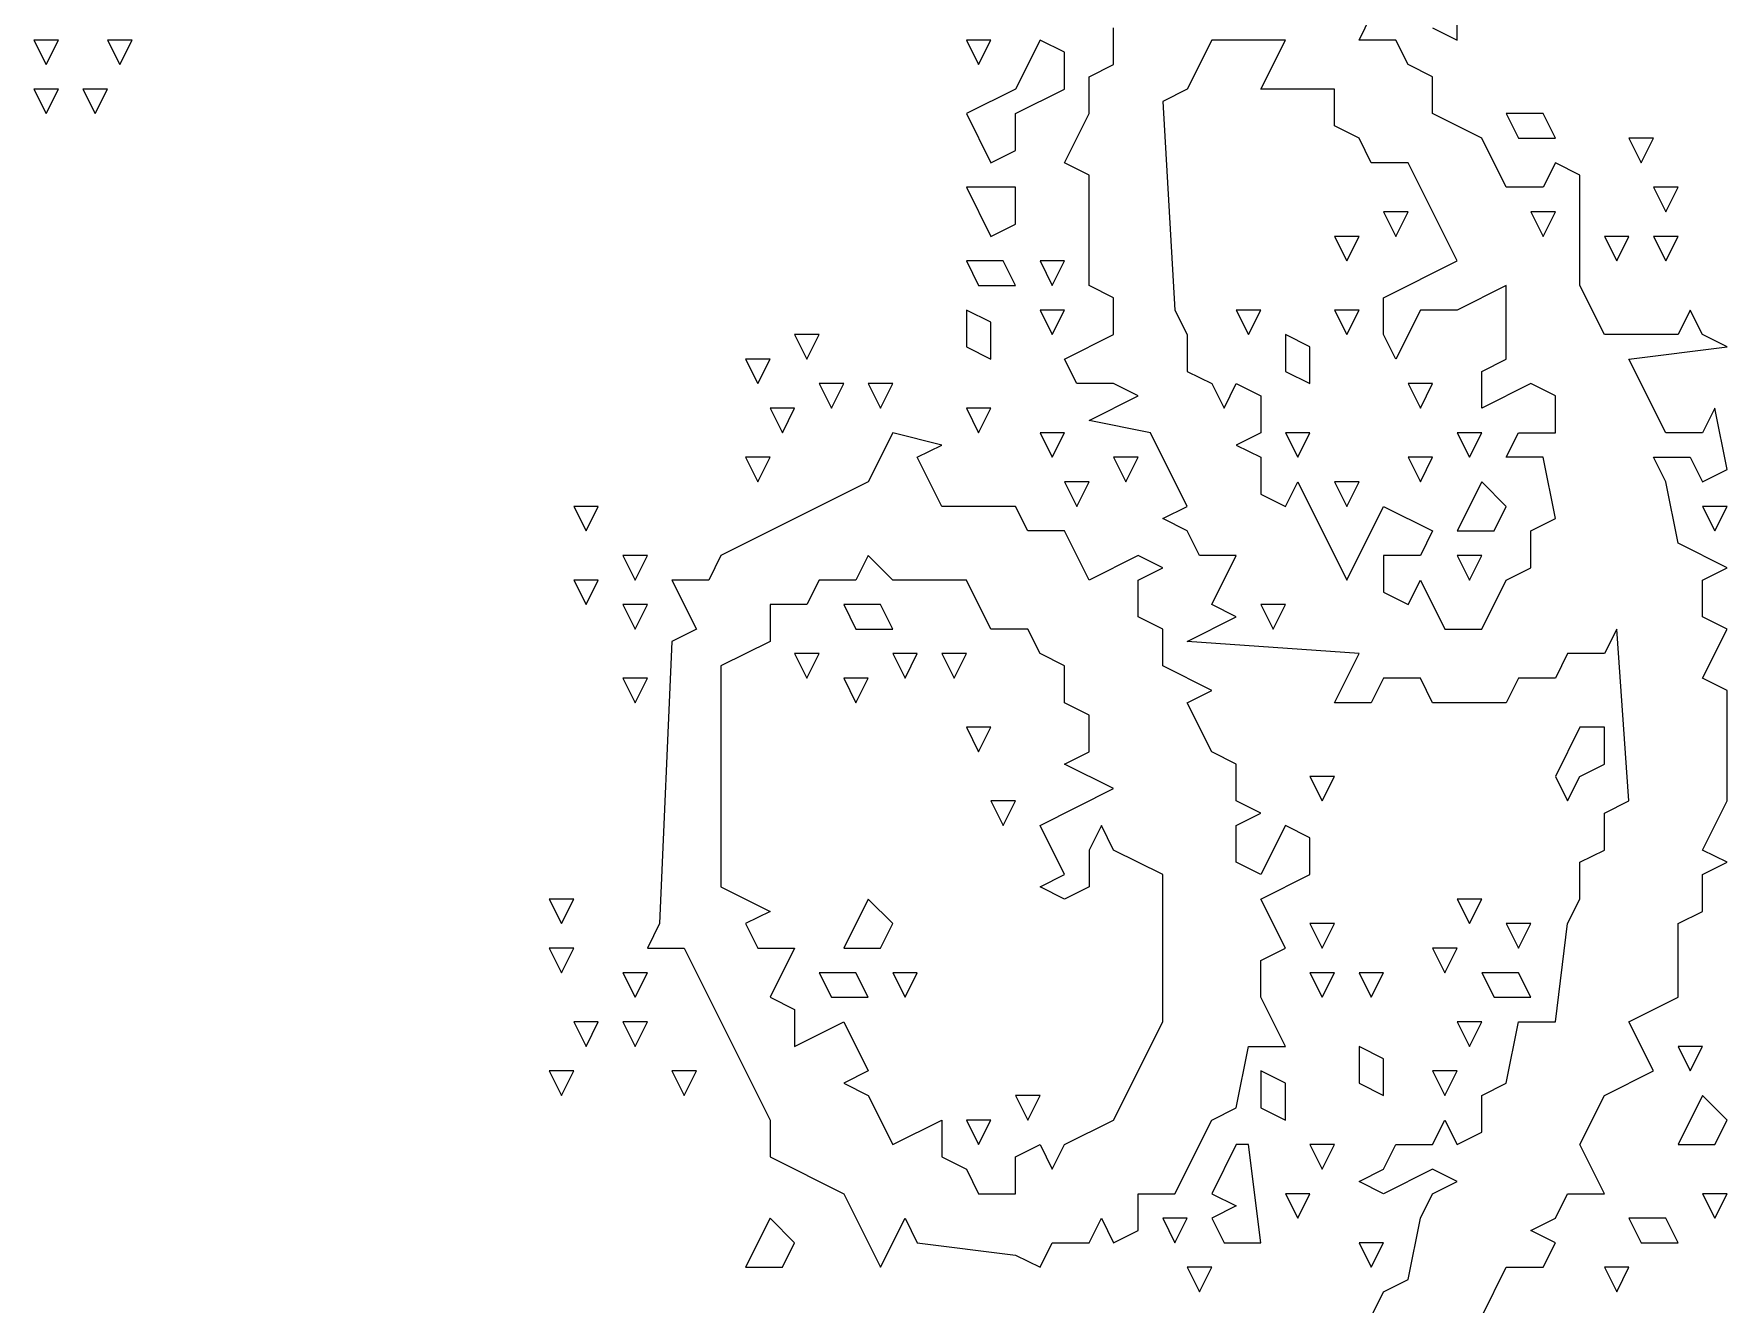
# Model space of a CAD drawing. Extents: x 2 to 124, y 0 to 170.
# Drawn here: x 73.01 to 84.11, y 12.8 to 21.13 of the extents above; entities that cross this region are included whole.
import ezdxf

# ---------------------------------------------------------------- set-up
doc = ezdxf.new("R2010")
doc.units = 0
doc.layers.add('Layer0', color=7, linetype='Continuous')

msp = doc.modelspace()

# ---------------------------------------------------------------- linework, layer by layer
at = {"layer": 'Layer0', "color": 5, "linetype": 'CONTINUOUS'}
for p, q in [((82.34375, 21.08902, 0.1), (82.34375, 21.33049, 0.1)), ((81.69981, 21.08902, 0.1), (81.7803, 21.25, 0.1)), ((80.08996, 20.92803, 0.1), (80.08996, 21.16951, 0.1)), ((82.18277, 21.16951, 0.1), (82.34375, 21.08902, 0.1)), ((73.00663, 21.08902, 0.1), (73.08712, 20.92803, 0.1)), ((73.16761, 21.08902, 0.1), (73.00663, 21.08902, 0.1)), ((73.08712, 20.92803, 0.1), (73.16761, 21.08902, 0.1)), ((73.48958, 21.08902, 0.1), (73.57008, 20.92803, 0.1)), ((73.65057, 21.08902, 0.1), (73.48958, 21.08902, 0.1)), ((73.57008, 20.92803, 0.1), (73.65057, 21.08902, 0.1)), ((79.12405, 21.08902, 0.1), (79.20455, 20.92803, 0.1)), ((79.28504, 21.08902, 0.1), (79.12405, 21.08902, 0.1)), ((79.20455, 20.92803, 0.1), (79.28504, 21.08902, 0.1)), ((79.60701, 21.08902, 0.1), (79.44602, 20.76705, 0.1)), ((79.76799, 21.00852, 0.1), (79.60701, 21.08902, 0.1)), ((79.76799, 20.76705, 0.1), (79.76799, 21.00852, 0.1)), ((80.7339, 21.08902, 0.1), (80.57292, 20.76705, 0.1)), ((81.21686, 21.08902, 0.1), (80.7339, 21.08902, 0.1)), ((81.05587, 20.76705, 0.1), (81.21686, 21.08902, 0.1)), ((81.94129, 21.08902, 0.1), (81.69981, 21.08902, 0.1)), ((82.02178, 20.92803, 0.1), (81.94129, 21.08902, 0.1)), ((79.92898, 20.84754, 0.1), (80.08996, 20.92803, 0.1)), ((82.18277, 20.84754, 0.1), (82.02178, 20.92803, 0.1)), ((79.92898, 20.60606, 0.1), (79.92898, 20.84754, 0.1)), ((82.18277, 20.60606, 0.1), (82.18277, 20.84754, 0.1)), ((73.00663, 20.76705, 0.1), (73.08712, 20.60606, 0.1)), ((73.16761, 20.76705, 0.1), (73.00663, 20.76705, 0.1)), ((73.08712, 20.60606, 0.1), (73.16761, 20.76705, 0.1)), ((73.3286, 20.76705, 0.1), (73.40909, 20.60606, 0.1)), ((73.48958, 20.76705, 0.1), (73.3286, 20.76705, 0.1)), ((73.40909, 20.60606, 0.1), (73.48958, 20.76705, 0.1)), ((79.44602, 20.76705, 0.1), (79.12405, 20.60606, 0.1)), ((79.44602, 20.60606, 0.1), (79.76799, 20.76705, 0.1)), ((80.57292, 20.76705, 0.1), (80.41193, 20.68655, 0.1)), ((80.41193, 20.68655, 0.1), (80.49242, 19.31818, 0.1)), ((81.53883, 20.76705, 0.1), (81.05587, 20.76705, 0.1)), ((81.53883, 20.52557, 0.1), (81.53883, 20.76705, 0.1)), ((79.12405, 20.60606, 0.1), (79.28504, 20.28409, 0.1)), ((79.44602, 20.36458, 0.1), (79.44602, 20.60606, 0.1)), ((79.76799, 20.28409, 0.1), (79.92898, 20.60606, 0.1)), ((82.50473, 20.44508, 0.1), (82.18277, 20.60606, 0.1)), ((82.66572, 20.60606, 0.1), (82.74621, 20.44508, 0.1)), ((82.9072, 20.60606, 0.1), (82.66572, 20.60606, 0.1)), ((82.98769, 20.44508, 0.1), (82.9072, 20.60606, 0.1)), ((81.69981, 20.44508, 0.1), (81.53883, 20.52557, 0.1)), ((81.7803, 20.28409, 0.1), (81.69981, 20.44508, 0.1)), ((82.66572, 20.12311, 0.1), (82.50473, 20.44508, 0.1)), ((82.74621, 20.44508, 0.1), (82.98769, 20.44508, 0.1)), ((83.47064, 20.44508, 0.1), (83.55114, 20.28409, 0.1)), ((83.63163, 20.44508, 0.1), (83.47064, 20.44508, 0.1)), ((83.55114, 20.28409, 0.1), (83.63163, 20.44508, 0.1)), ((79.28504, 20.28409, 0.1), (79.44602, 20.36458, 0.1)), ((79.92898, 20.2036, 0.1), (79.76799, 20.28409, 0.1)), ((82.02178, 20.28409, 0.1), (81.7803, 20.28409, 0.1)), ((82.34375, 19.64015, 0.1), (82.02178, 20.28409, 0.1)), ((82.98769, 20.28409, 0.1), (82.9072, 20.12311, 0.1)), ((83.14867, 20.2036, 0.1), (82.98769, 20.28409, 0.1)), ((79.12405, 20.12311, 0.1), (79.28504, 19.80114, 0.1)), ((79.44602, 20.12311, 0.1), (79.12405, 20.12311, 0.1)), ((79.44602, 19.88163, 0.1), (79.44602, 20.12311, 0.1)), ((79.92898, 19.47917, 0.1), (79.92898, 20.2036, 0.1)), ((82.9072, 20.12311, 0.1), (82.66572, 20.12311, 0.1)), ((83.14867, 19.47917, 0.1), (83.14867, 20.2036, 0.1)), ((83.63163, 20.12311, 0.1), (83.71212, 19.96212, 0.1)), ((83.79261, 20.12311, 0.1), (83.63163, 20.12311, 0.1)), ((83.71212, 19.96212, 0.1), (83.79261, 20.12311, 0.1)), ((81.8608, 19.96212, 0.1), (81.94129, 19.80114, 0.1)), ((82.02178, 19.96212, 0.1), (81.8608, 19.96212, 0.1)), ((81.94129, 19.80114, 0.1), (82.02178, 19.96212, 0.1)), ((82.8267, 19.96212, 0.1), (82.9072, 19.80114, 0.1)), ((82.98769, 19.96212, 0.1), (82.8267, 19.96212, 0.1)), ((82.9072, 19.80114, 0.1), (82.98769, 19.96212, 0.1)), ((79.28504, 19.80114, 0.1), (79.44602, 19.88163, 0.1)), ((81.53883, 19.80114, 0.1), (81.61932, 19.64015, 0.1)), ((81.69981, 19.80114, 0.1), (81.53883, 19.80114, 0.1)), ((81.61932, 19.64015, 0.1), (81.69981, 19.80114, 0.1)), ((83.30966, 19.80114, 0.1), (83.39015, 19.64015, 0.1)), ((83.47064, 19.80114, 0.1), (83.30966, 19.80114, 0.1)), ((83.39015, 19.64015, 0.1), (83.47064, 19.80114, 0.1)), ((83.63163, 19.80114, 0.1), (83.71212, 19.64015, 0.1)), ((83.79261, 19.80114, 0.1), (83.63163, 19.80114, 0.1)), ((83.71212, 19.64015, 0.1), (83.79261, 19.80114, 0.1)), ((79.12405, 19.64015, 0.1), (79.20455, 19.47917, 0.1)), ((79.36553, 19.64015, 0.1), (79.12405, 19.64015, 0.1)), ((79.44602, 19.47917, 0.1), (79.36553, 19.64015, 0.1)), ((79.60701, 19.64015, 0.1), (79.6875, 19.47917, 0.1)), ((79.76799, 19.64015, 0.1), (79.60701, 19.64015, 0.1)), ((79.6875, 19.47917, 0.1), (79.76799, 19.64015, 0.1)), ((81.8608, 19.39867, 0.1), (82.34375, 19.64015, 0.1)), ((79.20455, 19.47917, 0.1), (79.44602, 19.47917, 0.1)), ((80.08996, 19.39867, 0.1), (79.92898, 19.47917, 0.1)), ((82.66572, 19.47917, 0.1), (82.34375, 19.31818, 0.1)), ((82.66572, 18.99621, 0.1), (82.66572, 19.47917, 0.1)), ((83.30966, 19.1572, 0.1), (83.14867, 19.47917, 0.1)), ((80.08996, 19.1572, 0.1), (80.08996, 19.39867, 0.1)), ((81.8608, 19.1572, 0.1), (81.8608, 19.39867, 0.1)), ((79.12405, 19.31818, 0.1), (79.12405, 19.0767, 0.1)), ((79.28504, 19.23769, 0.1), (79.12405, 19.31818, 0.1)), ((79.28504, 18.99621, 0.1), (79.28504, 19.23769, 0.1)), ((79.60701, 19.31818, 0.1), (79.6875, 19.1572, 0.1)), ((79.76799, 19.31818, 0.1), (79.60701, 19.31818, 0.1)), ((79.6875, 19.1572, 0.1), (79.76799, 19.31818, 0.1)), ((80.49242, 19.31818, 0.1), (80.57292, 19.1572, 0.1)), ((80.89489, 19.31818, 0.1), (80.97538, 19.1572, 0.1)), ((81.05587, 19.31818, 0.1), (80.89489, 19.31818, 0.1)), ((80.97538, 19.1572, 0.1), (81.05587, 19.31818, 0.1)), ((81.53883, 19.31818, 0.1), (81.61932, 19.1572, 0.1)), ((81.69981, 19.31818, 0.1), (81.53883, 19.31818, 0.1)), ((81.61932, 19.1572, 0.1), (81.69981, 19.31818, 0.1)), ((82.10227, 19.31818, 0.1), (81.94129, 18.99621, 0.1)), ((82.34375, 19.31818, 0.1), (82.10227, 19.31818, 0.1)), ((83.87311, 19.31818, 0.1), (83.79261, 19.1572, 0.1)), ((83.9536, 19.1572, 0.1), (83.87311, 19.31818, 0.1)), ((77.99716, 19.1572, 0.1), (78.07765, 18.99621, 0.1)), ((78.15814, 19.1572, 0.1), (77.99716, 19.1572, 0.1)), ((78.07765, 18.99621, 0.1), (78.15814, 19.1572, 0.1)), ((79.76799, 18.99621, 0.1), (80.08996, 19.1572, 0.1)), ((80.57292, 19.1572, 0.1), (80.57292, 18.91572, 0.1)), ((81.21686, 19.1572, 0.1), (81.21686, 18.91572, 0.1)), ((81.37784, 19.0767, 0.1), (81.21686, 19.1572, 0.1)), ((81.94129, 18.99621, 0.1), (81.8608, 19.1572, 0.1)), ((83.79261, 19.1572, 0.1), (83.30966, 19.1572, 0.1)), ((84.11458, 19.0767, 0.1), (83.9536, 19.1572, 0.1)), ((77.67519, 18.99621, 0.1), (77.75568, 18.83523, 0.1)), ((77.83617, 18.99621, 0.1), (77.67519, 18.99621, 0.1)), ((77.75568, 18.83523, 0.1), (77.83617, 18.99621, 0.1)), ((79.12405, 19.0767, 0.1), (79.28504, 18.99621, 0.1)), ((79.84848, 18.83523, 0.1), (79.76799, 18.99621, 0.1)), ((81.37784, 18.83523, 0.1), (81.37784, 19.0767, 0.1)), ((82.50473, 18.91572, 0.1), (82.66572, 18.99621, 0.1)), ((83.47064, 18.99621, 0.1), (84.11458, 19.0767, 0.1)), ((83.71212, 18.51326, 0.1), (83.47064, 18.99621, 0.1)), ((80.57292, 18.91572, 0.1), (80.7339, 18.83523, 0.1)), ((81.21686, 18.91572, 0.1), (81.37784, 18.83523, 0.1)), ((82.50473, 18.67424, 0.1), (82.50473, 18.91572, 0.1)), ((78.15814, 18.83523, 0.1), (78.23864, 18.67424, 0.1)), ((78.31913, 18.83523, 0.1), (78.15814, 18.83523, 0.1)), ((78.23864, 18.67424, 0.1), (78.31913, 18.83523, 0.1)), ((78.48011, 18.83523, 0.1), (78.56061, 18.67424, 0.1)), ((78.6411, 18.83523, 0.1), (78.48011, 18.83523, 0.1)), ((78.56061, 18.67424, 0.1), (78.6411, 18.83523, 0.1)), ((80.08996, 18.83523, 0.1), (79.84848, 18.83523, 0.1)), ((80.25095, 18.75473, 0.1), (80.08996, 18.83523, 0.1)), ((80.7339, 18.83523, 0.1), (80.81439, 18.67424, 0.1)), ((80.81439, 18.67424, 0.1), (80.89489, 18.83523, 0.1)), ((80.89489, 18.83523, 0.1), (81.05587, 18.75473, 0.1)), ((82.02178, 18.83523, 0.1), (82.10227, 18.67424, 0.1)), ((82.18277, 18.83523, 0.1), (82.02178, 18.83523, 0.1)), ((82.10227, 18.67424, 0.1), (82.18277, 18.83523, 0.1)), ((82.8267, 18.83523, 0.1), (82.50473, 18.67424, 0.1)), ((82.98769, 18.75473, 0.1), (82.8267, 18.83523, 0.1)), ((77.83617, 18.67424, 0.1), (77.91667, 18.51326, 0.1)), ((77.99716, 18.67424, 0.1), (77.83617, 18.67424, 0.1)), ((77.91667, 18.51326, 0.1), (77.99716, 18.67424, 0.1)), ((79.12405, 18.67424, 0.1), (79.20455, 18.51326, 0.1)), ((79.28504, 18.67424, 0.1), (79.12405, 18.67424, 0.1)), ((79.20455, 18.51326, 0.1), (79.28504, 18.67424, 0.1)), ((79.92898, 18.59375, 0.1), (80.25095, 18.75473, 0.1)), ((81.05587, 18.75473, 0.1), (81.05587, 18.51326, 0.1)), ((82.98769, 18.51326, 0.1), (82.98769, 18.75473, 0.1)), ((84.03409, 18.67424, 0.1), (83.9536, 18.51326, 0.1)), ((84.11458, 18.27178, 0.1), (84.03409, 18.67424, 0.1)), ((80.33144, 18.51326, 0.1), (79.92898, 18.59375, 0.1)), ((78.6411, 18.51326, 0.1), (78.48011, 18.19129, 0.1)), ((78.96307, 18.43277, 0.1), (78.6411, 18.51326, 0.1)), ((79.60701, 18.51326, 0.1), (79.6875, 18.35227, 0.1)), ((79.76799, 18.51326, 0.1), (79.60701, 18.51326, 0.1)), ((79.6875, 18.35227, 0.1), (79.76799, 18.51326, 0.1)), ((80.57292, 18.0303, 0.1), (80.33144, 18.51326, 0.1)), ((81.05587, 18.51326, 0.1), (80.89489, 18.43277, 0.1)), ((81.21686, 18.51326, 0.1), (81.29735, 18.35227, 0.1)), ((81.37784, 18.51326, 0.1), (81.21686, 18.51326, 0.1)), ((81.29735, 18.35227, 0.1), (81.37784, 18.51326, 0.1)), ((82.34375, 18.51326, 0.1), (82.42424, 18.35227, 0.1)), ((82.50473, 18.51326, 0.1), (82.34375, 18.51326, 0.1)), ((82.42424, 18.35227, 0.1), (82.50473, 18.51326, 0.1)), ((82.66572, 18.35227, 0.1), (82.74621, 18.51326, 0.1)), ((82.74621, 18.51326, 0.1), (82.98769, 18.51326, 0.1)), ((83.9536, 18.51326, 0.1), (83.71212, 18.51326, 0.1)), ((77.67519, 18.35227, 0.1), (77.75568, 18.19129, 0.1)), ((77.83617, 18.35227, 0.1), (77.67519, 18.35227, 0.1)), ((77.75568, 18.19129, 0.1), (77.83617, 18.35227, 0.1)), ((78.80208, 18.35227, 0.1), (78.96307, 18.43277, 0.1)), ((78.96307, 18.0303, 0.1), (78.80208, 18.35227, 0.1)), ((80.08996, 18.35227, 0.1), (80.17045, 18.19129, 0.1)), ((80.25095, 18.35227, 0.1), (80.08996, 18.35227, 0.1)), ((80.17045, 18.19129, 0.1), (80.25095, 18.35227, 0.1)), ((80.89489, 18.43277, 0.1), (81.05587, 18.35227, 0.1)), ((81.05587, 18.35227, 0.1), (81.05587, 18.1108, 0.1)), ((82.02178, 18.35227, 0.1), (82.10227, 18.19129, 0.1)), ((82.18277, 18.35227, 0.1), (82.02178, 18.35227, 0.1)), ((82.10227, 18.19129, 0.1), (82.18277, 18.35227, 0.1)), ((82.9072, 18.35227, 0.1), (82.66572, 18.35227, 0.1)), ((82.98769, 17.94981, 0.1), (82.9072, 18.35227, 0.1)), ((83.71212, 18.19129, 0.1), (83.63163, 18.35227, 0.1)), ((83.63163, 18.35227, 0.1), (83.87311, 18.35227, 0.1)), ((83.87311, 18.35227, 0.1), (83.9536, 18.19129, 0.1)), ((83.9536, 18.19129, 0.1), (84.11458, 18.27178, 0.1)), ((78.48011, 18.19129, 0.1), (77.5142, 17.70833, 0.1)), ((79.76799, 18.19129, 0.1), (79.84848, 18.0303, 0.1)), ((79.92898, 18.19129, 0.1), (79.76799, 18.19129, 0.1)), ((79.84848, 18.0303, 0.1), (79.92898, 18.19129, 0.1)), ((81.05587, 18.1108, 0.1), (81.21686, 18.0303, 0.1)), ((81.21686, 18.0303, 0.1), (81.29735, 18.19129, 0.1)), ((81.29735, 18.19129, 0.1), (81.61932, 17.54735, 0.1)), ((81.53883, 18.19129, 0.1), (81.61932, 18.0303, 0.1)), ((81.69981, 18.19129, 0.1), (81.53883, 18.19129, 0.1)), ((81.61932, 18.0303, 0.1), (81.69981, 18.19129, 0.1)), ((82.50473, 18.19129, 0.1), (82.34375, 17.86932, 0.1)), ((82.66572, 18.0303, 0.1), (82.50473, 18.19129, 0.1)), ((83.79261, 17.78883, 0.1), (83.71212, 18.19129, 0.1)), ((76.5483, 18.0303, 0.1), (76.62879, 17.86932, 0.1)), ((76.70928, 18.0303, 0.1), (76.5483, 18.0303, 0.1)), ((76.62879, 17.86932, 0.1), (76.70928, 18.0303, 0.1)), ((79.44602, 18.0303, 0.1), (78.96307, 18.0303, 0.1)), ((79.52652, 17.86932, 0.1), (79.44602, 18.0303, 0.1)), ((80.41193, 17.94981, 0.1), (80.57292, 18.0303, 0.1)), ((81.61932, 17.54735, 0.1), (81.8608, 18.0303, 0.1)), ((81.8608, 18.0303, 0.1), (82.18277, 17.86932, 0.1)), ((82.58523, 17.86932, 0.1), (82.66572, 18.0303, 0.1)), ((83.9536, 18.0303, 0.1), (84.03409, 17.86932, 0.1)), ((84.11458, 18.0303, 0.1), (83.9536, 18.0303, 0.1)), ((84.03409, 17.86932, 0.1), (84.11458, 18.0303, 0.1)), ((80.57292, 17.86932, 0.1), (80.41193, 17.94981, 0.1)), ((82.8267, 17.86932, 0.1), (82.98769, 17.94981, 0.1)), ((79.76799, 17.86932, 0.1), (79.52652, 17.86932, 0.1)), ((79.92898, 17.54735, 0.1), (79.76799, 17.86932, 0.1)), ((80.65341, 17.70833, 0.1), (80.57292, 17.86932, 0.1)), ((82.18277, 17.86932, 0.1), (82.10227, 17.70833, 0.1)), ((82.34375, 17.86932, 0.1), (82.58523, 17.86932, 0.1)), ((82.8267, 17.62784, 0.1), (82.8267, 17.86932, 0.1)), ((84.11458, 17.62784, 0.1), (83.79261, 17.78883, 0.1)), ((76.87027, 17.70833, 0.1), (76.95076, 17.54735, 0.1)), ((77.03125, 17.70833, 0.1), (76.87027, 17.70833, 0.1)), ((76.95076, 17.54735, 0.1), (77.03125, 17.70833, 0.1)), ((77.5142, 17.70833, 0.1), (77.43371, 17.54735, 0.1)), ((78.48011, 17.70833, 0.1), (78.39962, 17.54735, 0.1)), ((78.6411, 17.54735, 0.1), (78.48011, 17.70833, 0.1)), ((80.25095, 17.70833, 0.1), (79.92898, 17.54735, 0.1)), ((80.41193, 17.62784, 0.1), (80.25095, 17.70833, 0.1)), ((80.89489, 17.70833, 0.1), (80.65341, 17.70833, 0.1)), ((80.7339, 17.38636, 0.1), (80.89489, 17.70833, 0.1)), ((82.10227, 17.70833, 0.1), (81.8608, 17.70833, 0.1)), ((81.8608, 17.70833, 0.1), (81.8608, 17.46686, 0.1)), ((82.34375, 17.70833, 0.1), (82.42424, 17.54735, 0.1)), ((82.50473, 17.70833, 0.1), (82.34375, 17.70833, 0.1)), ((82.42424, 17.54735, 0.1), (82.50473, 17.70833, 0.1)), ((80.25095, 17.54735, 0.1), (80.41193, 17.62784, 0.1)), ((82.66572, 17.54735, 0.1), (82.8267, 17.62784, 0.1)), ((83.9536, 17.54735, 0.1), (84.11458, 17.62784, 0.1)), ((76.5483, 17.54735, 0.1), (76.62879, 17.38636, 0.1)), ((76.70928, 17.54735, 0.1), (76.5483, 17.54735, 0.1)), ((76.62879, 17.38636, 0.1), (76.70928, 17.54735, 0.1)), ((77.43371, 17.54735, 0.1), (77.19223, 17.54735, 0.1)), ((77.19223, 17.54735, 0.1), (77.35322, 17.22538, 0.1)), ((78.15814, 17.54735, 0.1), (78.07765, 17.38636, 0.1)), ((78.39962, 17.54735, 0.1), (78.15814, 17.54735, 0.1)), ((79.12405, 17.54735, 0.1), (78.6411, 17.54735, 0.1)), ((79.28504, 17.22538, 0.1), (79.12405, 17.54735, 0.1)), ((80.25095, 17.30587, 0.1), (80.25095, 17.54735, 0.1)), ((81.8608, 17.46686, 0.1), (82.02178, 17.38636, 0.1)), ((82.02178, 17.38636, 0.1), (82.10227, 17.54735, 0.1)), ((82.10227, 17.54735, 0.1), (82.26326, 17.22538, 0.1)), ((82.50473, 17.22538, 0.1), (82.66572, 17.54735, 0.1)), ((83.9536, 17.30587, 0.1), (83.9536, 17.54735, 0.1)), ((76.87027, 17.38636, 0.1), (76.95076, 17.22538, 0.1)), ((77.03125, 17.38636, 0.1), (76.87027, 17.38636, 0.1)), ((76.95076, 17.22538, 0.1), (77.03125, 17.38636, 0.1)), ((78.07765, 17.38636, 0.1), (77.83617, 17.38636, 0.1)), ((77.83617, 17.38636, 0.1), (77.83617, 17.14489, 0.1)), ((78.31913, 17.38636, 0.1), (78.39962, 17.22538, 0.1)), ((78.56061, 17.38636, 0.1), (78.31913, 17.38636, 0.1)), ((78.6411, 17.22538, 0.1), (78.56061, 17.38636, 0.1)), ((80.89489, 17.30587, 0.1), (80.7339, 17.38636, 0.1)), ((81.05587, 17.38636, 0.1), (81.13636, 17.22538, 0.1)), ((81.21686, 17.38636, 0.1), (81.05587, 17.38636, 0.1)), ((81.13636, 17.22538, 0.1), (81.21686, 17.38636, 0.1)), ((77.35322, 17.22538, 0.1), (77.19223, 17.14489, 0.1)), ((78.39962, 17.22538, 0.1), (78.6411, 17.22538, 0.1)), ((79.52652, 17.22538, 0.1), (79.28504, 17.22538, 0.1)), ((79.60701, 17.06439, 0.1), (79.52652, 17.22538, 0.1)), ((80.41193, 17.22538, 0.1), (80.25095, 17.30587, 0.1)), ((80.41193, 16.9839, 0.1), (80.41193, 17.22538, 0.1)), ((80.57292, 17.14489, 0.1), (80.89489, 17.30587, 0.1)), ((82.26326, 17.22538, 0.1), (82.50473, 17.22538, 0.1)), ((83.39015, 17.22538, 0.1), (83.30966, 17.06439, 0.1)), ((83.47064, 16.09848, 0.1), (83.39015, 17.22538, 0.1)), ((84.11458, 17.22538, 0.1), (83.9536, 17.30587, 0.1)), ((83.9536, 16.90341, 0.1), (84.11458, 17.22538, 0.1)), ((77.19223, 17.14489, 0.1), (77.11174, 15.29356, 0.1)), ((77.83617, 17.14489, 0.1), (77.5142, 16.9839, 0.1)), ((81.69981, 17.06439, 0.1), (80.57292, 17.14489, 0.1)), ((77.99716, 17.06439, 0.1), (78.07765, 16.90341, 0.1)), ((78.15814, 17.06439, 0.1), (77.99716, 17.06439, 0.1)), ((78.07765, 16.90341, 0.1), (78.15814, 17.06439, 0.1)), ((78.6411, 17.06439, 0.1), (78.72159, 16.90341, 0.1)), ((78.80208, 17.06439, 0.1), (78.6411, 17.06439, 0.1)), ((78.72159, 16.90341, 0.1), (78.80208, 17.06439, 0.1)), ((78.96307, 17.06439, 0.1), (79.04356, 16.90341, 0.1)), ((79.12405, 17.06439, 0.1), (78.96307, 17.06439, 0.1)), ((79.04356, 16.90341, 0.1), (79.12405, 17.06439, 0.1)), ((79.76799, 16.9839, 0.1), (79.60701, 17.06439, 0.1)), ((81.53883, 16.74242, 0.1), (81.69981, 17.06439, 0.1)), ((83.06818, 17.06439, 0.1), (82.98769, 16.90341, 0.1)), ((83.30966, 17.06439, 0.1), (83.06818, 17.06439, 0.1)), ((76.87027, 16.90341, 0.1), (76.95076, 16.74242, 0.1)), ((77.03125, 16.90341, 0.1), (76.87027, 16.90341, 0.1)), ((76.95076, 16.74242, 0.1), (77.03125, 16.90341, 0.1)), ((77.5142, 16.9839, 0.1), (77.5142, 15.53504, 0.1)), ((78.31913, 16.90341, 0.1), (78.39962, 16.74242, 0.1)), ((78.48011, 16.90341, 0.1), (78.31913, 16.90341, 0.1)), ((78.39962, 16.74242, 0.1), (78.48011, 16.90341, 0.1)), ((79.76799, 16.74242, 0.1), (79.76799, 16.9839, 0.1)), ((80.7339, 16.82292, 0.1), (80.41193, 16.9839, 0.1)), ((81.8608, 16.90341, 0.1), (81.7803, 16.74242, 0.1)), ((82.10227, 16.90341, 0.1), (81.8608, 16.90341, 0.1)), ((82.18277, 16.74242, 0.1), (82.10227, 16.90341, 0.1)), ((82.74621, 16.90341, 0.1), (82.66572, 16.74242, 0.1)), ((82.98769, 16.90341, 0.1), (82.74621, 16.90341, 0.1)), ((84.11458, 16.82292, 0.1), (83.9536, 16.90341, 0.1)), ((80.57292, 16.74242, 0.1), (80.7339, 16.82292, 0.1)), ((84.11458, 16.09848, 0.1), (84.11458, 16.82292, 0.1)), ((79.92898, 16.66193, 0.1), (79.76799, 16.74242, 0.1)), ((79.92898, 16.42045, 0.1), (79.92898, 16.66193, 0.1)), ((80.7339, 16.42045, 0.1), (80.57292, 16.74242, 0.1)), ((81.7803, 16.74242, 0.1), (81.53883, 16.74242, 0.1)), ((82.66572, 16.74242, 0.1), (82.18277, 16.74242, 0.1)), ((79.12405, 16.58144, 0.1), (79.20455, 16.42045, 0.1)), ((79.28504, 16.58144, 0.1), (79.12405, 16.58144, 0.1)), ((79.20455, 16.42045, 0.1), (79.28504, 16.58144, 0.1)), ((83.14867, 16.58144, 0.1), (82.98769, 16.25947, 0.1)), ((83.30966, 16.58144, 0.1), (83.14867, 16.58144, 0.1)), ((83.30966, 16.33996, 0.1), (83.30966, 16.58144, 0.1)), ((79.76799, 16.33996, 0.1), (79.92898, 16.42045, 0.1)), ((80.08996, 16.17898, 0.1), (79.76799, 16.33996, 0.1)), ((80.89489, 16.33996, 0.1), (80.7339, 16.42045, 0.1)), ((80.89489, 16.09848, 0.1), (80.89489, 16.33996, 0.1)), ((83.14867, 16.25947, 0.1), (83.30966, 16.33996, 0.1)), ((81.37784, 16.25947, 0.1), (81.45833, 16.09848, 0.1)), ((81.53883, 16.25947, 0.1), (81.37784, 16.25947, 0.1)), ((81.45833, 16.09848, 0.1), (81.53883, 16.25947, 0.1)), ((82.98769, 16.25947, 0.1), (83.06818, 16.09848, 0.1)), ((83.06818, 16.09848, 0.1), (83.14867, 16.25947, 0.1)), ((79.60701, 15.9375, 0.1), (80.08996, 16.17898, 0.1)), ((79.28504, 16.09848, 0.1), (79.36553, 15.9375, 0.1)), ((79.44602, 16.09848, 0.1), (79.28504, 16.09848, 0.1)), ((79.36553, 15.9375, 0.1), (79.44602, 16.09848, 0.1)), ((81.05587, 16.01799, 0.1), (80.89489, 16.09848, 0.1)), ((80.89489, 15.9375, 0.1), (81.05587, 16.01799, 0.1)), ((83.30966, 16.01799, 0.1), (83.47064, 16.09848, 0.1)), ((83.30966, 15.77652, 0.1), (83.30966, 16.01799, 0.1)), ((83.9536, 15.77652, 0.1), (84.11458, 16.09848, 0.1)), ((79.76799, 15.61553, 0.1), (79.60701, 15.9375, 0.1)), ((80.00947, 15.9375, 0.1), (79.92898, 15.77652, 0.1)), ((80.08996, 15.77652, 0.1), (80.00947, 15.9375, 0.1)), ((80.89489, 15.69602, 0.1), (80.89489, 15.9375, 0.1)), ((81.21686, 15.9375, 0.1), (81.05587, 15.61553, 0.1)), ((81.37784, 15.85701, 0.1), (81.21686, 15.9375, 0.1)), ((79.92898, 15.77652, 0.1), (79.92898, 15.53504, 0.1)), ((80.41193, 15.61553, 0.1), (80.08996, 15.77652, 0.1)), ((81.37784, 15.61553, 0.1), (81.37784, 15.85701, 0.1)), ((83.14867, 15.69602, 0.1), (83.30966, 15.77652, 0.1)), ((84.11458, 15.69602, 0.1), (83.9536, 15.77652, 0.1)), ((81.05587, 15.61553, 0.1), (80.89489, 15.69602, 0.1)), ((83.14867, 15.45455, 0.1), (83.14867, 15.69602, 0.1)), ((83.9536, 15.61553, 0.1), (84.11458, 15.69602, 0.1)), ((79.60701, 15.53504, 0.1), (79.76799, 15.61553, 0.1)), ((80.41193, 14.64962, 0.1), (80.41193, 15.61553, 0.1)), ((81.05587, 15.45455, 0.1), (81.37784, 15.61553, 0.1)), ((83.9536, 15.37405, 0.1), (83.9536, 15.61553, 0.1)), ((76.38731, 15.45455, 0.1), (76.4678, 15.29356, 0.1)), ((76.5483, 15.45455, 0.1), (76.38731, 15.45455, 0.1)), ((76.4678, 15.29356, 0.1), (76.5483, 15.45455, 0.1)), ((77.5142, 15.53504, 0.1), (77.83617, 15.37405, 0.1)), ((78.48011, 15.45455, 0.1), (78.31913, 15.13258, 0.1)), ((78.6411, 15.29356, 0.1), (78.48011, 15.45455, 0.1)), ((79.76799, 15.45455, 0.1), (79.60701, 15.53504, 0.1)), ((79.92898, 15.53504, 0.1), (79.76799, 15.45455, 0.1)), ((81.21686, 15.13258, 0.1), (81.05587, 15.45455, 0.1)), ((82.34375, 15.45455, 0.1), (82.42424, 15.29356, 0.1)), ((82.50473, 15.45455, 0.1), (82.34375, 15.45455, 0.1)), ((82.42424, 15.29356, 0.1), (82.50473, 15.45455, 0.1)), ((83.06818, 15.29356, 0.1), (83.14867, 15.45455, 0.1)), ((77.83617, 15.37405, 0.1), (77.67519, 15.29356, 0.1)), ((83.79261, 15.29356, 0.1), (83.9536, 15.37405, 0.1)), ((77.11174, 15.29356, 0.1), (77.03125, 15.13258, 0.1)), ((77.67519, 15.29356, 0.1), (77.75568, 15.13258, 0.1)), ((78.56061, 15.13258, 0.1), (78.6411, 15.29356, 0.1)), ((81.37784, 15.29356, 0.1), (81.45833, 15.13258, 0.1)), ((81.53883, 15.29356, 0.1), (81.37784, 15.29356, 0.1)), ((81.45833, 15.13258, 0.1), (81.53883, 15.29356, 0.1)), ((82.66572, 15.29356, 0.1), (82.74621, 15.13258, 0.1)), ((82.8267, 15.29356, 0.1), (82.66572, 15.29356, 0.1)), ((82.74621, 15.13258, 0.1), (82.8267, 15.29356, 0.1)), ((82.98769, 14.64962, 0.1), (83.06818, 15.29356, 0.1)), ((83.79261, 14.81061, 0.1), (83.79261, 15.29356, 0.1)), ((76.38731, 15.13258, 0.1), (76.4678, 14.97159, 0.1)), ((76.5483, 15.13258, 0.1), (76.38731, 15.13258, 0.1)), ((76.4678, 14.97159, 0.1), (76.5483, 15.13258, 0.1)), ((77.03125, 15.13258, 0.1), (77.27273, 15.13258, 0.1)), ((77.27273, 15.13258, 0.1), (77.83617, 14.00568, 0.1)), ((77.75568, 15.13258, 0.1), (77.99716, 15.13258, 0.1)), ((77.99716, 15.13258, 0.1), (77.83617, 14.81061, 0.1)), ((78.31913, 15.13258, 0.1), (78.56061, 15.13258, 0.1)), ((81.05587, 15.05208, 0.1), (81.21686, 15.13258, 0.1)), ((82.18277, 15.13258, 0.1), (82.26326, 14.97159, 0.1)), ((82.34375, 15.13258, 0.1), (82.18277, 15.13258, 0.1)), ((82.26326, 14.97159, 0.1), (82.34375, 15.13258, 0.1)), ((81.05587, 14.81061, 0.1), (81.05587, 15.05208, 0.1)), ((76.87027, 14.97159, 0.1), (76.95076, 14.81061, 0.1)), ((77.03125, 14.97159, 0.1), (76.87027, 14.97159, 0.1)), ((76.95076, 14.81061, 0.1), (77.03125, 14.97159, 0.1)), ((78.15814, 14.97159, 0.1), (78.23864, 14.81061, 0.1)), ((78.39962, 14.97159, 0.1), (78.15814, 14.97159, 0.1)), ((78.48011, 14.81061, 0.1), (78.39962, 14.97159, 0.1)), ((78.6411, 14.97159, 0.1), (78.72159, 14.81061, 0.1)), ((78.80208, 14.97159, 0.1), (78.6411, 14.97159, 0.1)), ((78.72159, 14.81061, 0.1), (78.80208, 14.97159, 0.1)), ((81.37784, 14.97159, 0.1), (81.45833, 14.81061, 0.1)), ((81.53883, 14.97159, 0.1), (81.37784, 14.97159, 0.1)), ((81.45833, 14.81061, 0.1), (81.53883, 14.97159, 0.1)), ((81.69981, 14.97159, 0.1), (81.7803, 14.81061, 0.1)), ((81.8608, 14.97159, 0.1), (81.69981, 14.97159, 0.1)), ((81.7803, 14.81061, 0.1), (81.8608, 14.97159, 0.1)), ((82.50473, 14.97159, 0.1), (82.58523, 14.81061, 0.1)), ((82.74621, 14.97159, 0.1), (82.50473, 14.97159, 0.1)), ((82.8267, 14.81061, 0.1), (82.74621, 14.97159, 0.1)), ((77.83617, 14.81061, 0.1), (77.99716, 14.73011, 0.1)), ((78.23864, 14.81061, 0.1), (78.48011, 14.81061, 0.1)), ((81.21686, 14.48864, 0.1), (81.05587, 14.81061, 0.1)), ((82.58523, 14.81061, 0.1), (82.8267, 14.81061, 0.1)), ((83.47064, 14.64962, 0.1), (83.79261, 14.81061, 0.1)), ((77.99716, 14.73011, 0.1), (77.99716, 14.48864, 0.1)), ((76.5483, 14.64962, 0.1), (76.62879, 14.48864, 0.1)), ((76.70928, 14.64962, 0.1), (76.5483, 14.64962, 0.1)), ((76.62879, 14.48864, 0.1), (76.70928, 14.64962, 0.1)), ((76.87027, 14.64962, 0.1), (76.95076, 14.48864, 0.1)), ((77.03125, 14.64962, 0.1), (76.87027, 14.64962, 0.1)), ((76.95076, 14.48864, 0.1), (77.03125, 14.64962, 0.1)), ((77.99716, 14.48864, 0.1), (78.31913, 14.64962, 0.1)), ((78.31913, 14.64962, 0.1), (78.48011, 14.32765, 0.1)), ((80.08996, 14.00568, 0.1), (80.41193, 14.64962, 0.1)), ((82.34375, 14.64962, 0.1), (82.42424, 14.48864, 0.1)), ((82.50473, 14.64962, 0.1), (82.34375, 14.64962, 0.1)), ((82.42424, 14.48864, 0.1), (82.50473, 14.64962, 0.1)), ((82.66572, 14.24716, 0.1), (82.74621, 14.64962, 0.1)), ((82.74621, 14.64962, 0.1), (82.98769, 14.64962, 0.1)), ((83.63163, 14.32765, 0.1), (83.47064, 14.64962, 0.1)), ((80.89489, 14.08617, 0.1), (80.97538, 14.48864, 0.1)), ((80.97538, 14.48864, 0.1), (81.21686, 14.48864, 0.1)), ((81.69981, 14.48864, 0.1), (81.69981, 14.24716, 0.1)), ((81.8608, 14.40814, 0.1), (81.69981, 14.48864, 0.1)), ((83.79261, 14.48864, 0.1), (83.87311, 14.32765, 0.1)), ((83.9536, 14.48864, 0.1), (83.79261, 14.48864, 0.1)), ((83.87311, 14.32765, 0.1), (83.9536, 14.48864, 0.1)), ((81.8608, 14.16667, 0.1), (81.8608, 14.40814, 0.1)), ((76.38731, 14.32765, 0.1), (76.4678, 14.16667, 0.1)), ((76.5483, 14.32765, 0.1), (76.38731, 14.32765, 0.1)), ((76.4678, 14.16667, 0.1), (76.5483, 14.32765, 0.1)), ((77.19223, 14.32765, 0.1), (77.27273, 14.16667, 0.1)), ((77.35322, 14.32765, 0.1), (77.19223, 14.32765, 0.1)), ((77.27273, 14.16667, 0.1), (77.35322, 14.32765, 0.1)), ((78.48011, 14.32765, 0.1), (78.31913, 14.24716, 0.1)), ((78.31913, 14.24716, 0.1), (78.48011, 14.16667, 0.1)), ((81.05587, 14.32765, 0.1), (81.05587, 14.08617, 0.1)), ((81.21686, 14.24716, 0.1), (81.05587, 14.32765, 0.1)), ((81.21686, 14.00568, 0.1), (81.21686, 14.24716, 0.1)), ((81.69981, 14.24716, 0.1), (81.8608, 14.16667, 0.1)), ((82.18277, 14.32765, 0.1), (82.26326, 14.16667, 0.1)), ((82.34375, 14.32765, 0.1), (82.18277, 14.32765, 0.1)), ((82.26326, 14.16667, 0.1), (82.34375, 14.32765, 0.1)), ((82.50473, 14.16667, 0.1), (82.66572, 14.24716, 0.1)), ((83.30966, 14.16667, 0.1), (83.63163, 14.32765, 0.1)), ((78.48011, 14.16667, 0.1), (78.6411, 13.8447, 0.1)), ((79.44602, 14.16667, 0.1), (79.52652, 14.00568, 0.1)), ((79.60701, 14.16667, 0.1), (79.44602, 14.16667, 0.1)), ((79.52652, 14.00568, 0.1), (79.60701, 14.16667, 0.1)), ((82.50473, 13.92519, 0.1), (82.50473, 14.16667, 0.1)), ((83.14867, 13.8447, 0.1), (83.30966, 14.16667, 0.1)), ((83.9536, 14.16667, 0.1), (83.79261, 13.8447, 0.1)), ((84.11458, 14.00568, 0.1), (83.9536, 14.16667, 0.1)), ((77.83617, 14.00568, 0.1), (77.83617, 13.7642, 0.1)), ((78.6411, 13.8447, 0.1), (78.96307, 14.00568, 0.1)), ((78.96307, 14.00568, 0.1), (78.96307, 13.7642, 0.1)), ((79.12405, 14.00568, 0.1), (79.20455, 13.8447, 0.1)), ((79.28504, 14.00568, 0.1), (79.12405, 14.00568, 0.1)), ((79.20455, 13.8447, 0.1), (79.28504, 14.00568, 0.1)), ((79.76799, 13.8447, 0.1), (80.08996, 14.00568, 0.1)), ((80.49242, 13.52273, 0.1), (80.7339, 14.00568, 0.1)), ((80.7339, 14.00568, 0.1), (80.89489, 14.08617, 0.1)), ((81.05587, 14.08617, 0.1), (81.21686, 14.00568, 0.1)), ((82.18277, 13.8447, 0.1), (82.26326, 14.00568, 0.1)), ((82.26326, 14.00568, 0.1), (82.34375, 13.8447, 0.1)), ((84.03409, 13.8447, 0.1), (84.11458, 14.00568, 0.1)), ((82.34375, 13.8447, 0.1), (82.50473, 13.92519, 0.1)), ((79.44602, 13.7642, 0.1), (79.60701, 13.8447, 0.1)), ((79.60701, 13.8447, 0.1), (79.6875, 13.68371, 0.1)), ((79.6875, 13.68371, 0.1), (79.76799, 13.8447, 0.1)), ((80.89489, 13.8447, 0.1), (80.7339, 13.52273, 0.1)), ((80.97538, 13.8447, 0.1), (80.89489, 13.8447, 0.1)), ((81.05587, 13.20076, 0.1), (80.97538, 13.8447, 0.1)), ((81.37784, 13.8447, 0.1), (81.45833, 13.68371, 0.1)), ((81.53883, 13.8447, 0.1), (81.37784, 13.8447, 0.1)), ((81.45833, 13.68371, 0.1), (81.53883, 13.8447, 0.1)), ((81.8608, 13.68371, 0.1), (81.94129, 13.8447, 0.1)), ((81.94129, 13.8447, 0.1), (82.18277, 13.8447, 0.1)), ((83.30966, 13.52273, 0.1), (83.14867, 13.8447, 0.1)), ((83.79261, 13.8447, 0.1), (84.03409, 13.8447, 0.1)), ((77.83617, 13.7642, 0.1), (78.31913, 13.52273, 0.1)), ((78.96307, 13.7642, 0.1), (79.12405, 13.68371, 0.1)), ((79.12405, 13.68371, 0.1), (79.20455, 13.52273, 0.1)), ((79.44602, 13.52273, 0.1), (79.44602, 13.7642, 0.1)), ((81.69981, 13.60322, 0.1), (81.8608, 13.68371, 0.1)), ((82.18277, 13.68371, 0.1), (81.8608, 13.52273, 0.1)), ((82.34375, 13.60322, 0.1), (82.18277, 13.68371, 0.1)), ((81.8608, 13.52273, 0.1), (81.69981, 13.60322, 0.1)), ((82.18277, 13.52273, 0.1), (82.34375, 13.60322, 0.1)), ((78.31913, 13.52273, 0.1), (78.56061, 13.03977, 0.1)), ((79.20455, 13.52273, 0.1), (79.44602, 13.52273, 0.1)), ((80.25095, 13.28125, 0.1), (80.25095, 13.52273, 0.1)), ((80.25095, 13.52273, 0.1), (80.49242, 13.52273, 0.1)), ((80.7339, 13.52273, 0.1), (80.89489, 13.44223, 0.1)), ((80.89489, 13.44223, 0.1), (80.7339, 13.36174, 0.1)), ((81.21686, 13.52273, 0.1), (81.29735, 13.36174, 0.1)), ((81.37784, 13.52273, 0.1), (81.21686, 13.52273, 0.1)), ((81.29735, 13.36174, 0.1), (81.37784, 13.52273, 0.1)), ((82.10227, 13.36174, 0.1), (82.18277, 13.52273, 0.1)), ((82.98769, 13.36174, 0.1), (83.06818, 13.52273, 0.1)), ((83.06818, 13.52273, 0.1), (83.30966, 13.52273, 0.1)), ((83.9536, 13.52273, 0.1), (84.03409, 13.36174, 0.1)), ((84.11458, 13.52273, 0.1), (83.9536, 13.52273, 0.1)), ((84.03409, 13.36174, 0.1), (84.11458, 13.52273, 0.1)), ((77.83617, 13.36174, 0.1), (77.67519, 13.03977, 0.1)), ((77.99716, 13.20076, 0.1), (77.83617, 13.36174, 0.1)), ((78.56061, 13.03977, 0.1), (78.72159, 13.36174, 0.1)), ((78.72159, 13.36174, 0.1), (78.80208, 13.20076, 0.1)), ((79.92898, 13.20076, 0.1), (80.00947, 13.36174, 0.1)), ((80.00947, 13.36174, 0.1), (80.08996, 13.20076, 0.1)), ((80.41193, 13.36174, 0.1), (80.49242, 13.20076, 0.1)), ((80.57292, 13.36174, 0.1), (80.41193, 13.36174, 0.1)), ((80.49242, 13.20076, 0.1), (80.57292, 13.36174, 0.1)), ((80.7339, 13.36174, 0.1), (80.81439, 13.20076, 0.1)), ((82.02178, 12.95928, 0.1), (82.10227, 13.36174, 0.1)), ((82.8267, 13.28125, 0.1), (82.98769, 13.36174, 0.1)), ((83.47064, 13.36174, 0.1), (83.55114, 13.20076, 0.1)), ((83.71212, 13.36174, 0.1), (83.47064, 13.36174, 0.1)), ((83.79261, 13.20076, 0.1), (83.71212, 13.36174, 0.1)), ((80.08996, 13.20076, 0.1), (80.25095, 13.28125, 0.1)), ((82.98769, 13.20076, 0.1), (82.8267, 13.28125, 0.1)), ((77.91667, 13.03977, 0.1), (77.99716, 13.20076, 0.1)), ((78.80208, 13.20076, 0.1), (79.44602, 13.12027, 0.1)), ((79.44602, 13.12027, 0.1), (79.60701, 13.03977, 0.1)), ((79.60701, 13.03977, 0.1), (79.6875, 13.20076, 0.1)), ((79.6875, 13.20076, 0.1), (79.92898, 13.20076, 0.1)), ((80.81439, 13.20076, 0.1), (81.05587, 13.20076, 0.1)), ((81.69981, 13.20076, 0.1), (81.7803, 13.03977, 0.1)), ((81.8608, 13.20076, 0.1), (81.69981, 13.20076, 0.1)), ((81.7803, 13.03977, 0.1), (81.8608, 13.20076, 0.1)), ((82.9072, 13.03977, 0.1), (82.98769, 13.20076, 0.1)), ((83.55114, 13.20076, 0.1), (83.79261, 13.20076, 0.1)), ((77.67519, 13.03977, 0.1), (77.91667, 13.03977, 0.1)), ((80.57292, 13.03977, 0.1), (80.65341, 12.87879, 0.1)), ((80.7339, 13.03977, 0.1), (80.57292, 13.03977, 0.1)), ((80.65341, 12.87879, 0.1), (80.7339, 13.03977, 0.1)), ((82.50473, 12.7178, 0.1), (82.66572, 13.03977, 0.1)), ((82.66572, 13.03977, 0.1), (82.9072, 13.03977, 0.1)), ((83.30966, 13.03977, 0.1), (83.39015, 12.87879, 0.1)), ((83.47064, 13.03977, 0.1), (83.30966, 13.03977, 0.1)), ((83.39015, 12.87879, 0.1), (83.47064, 13.03977, 0.1)), ((81.8608, 12.87879, 0.1), (82.02178, 12.95928, 0.1)), ((81.69981, 12.55682, 0.1), (81.8608, 12.87879, 0.1))]:
    msp.add_line(p, q, dxfattribs=at)

doc.saveas('drawing.dxf')
